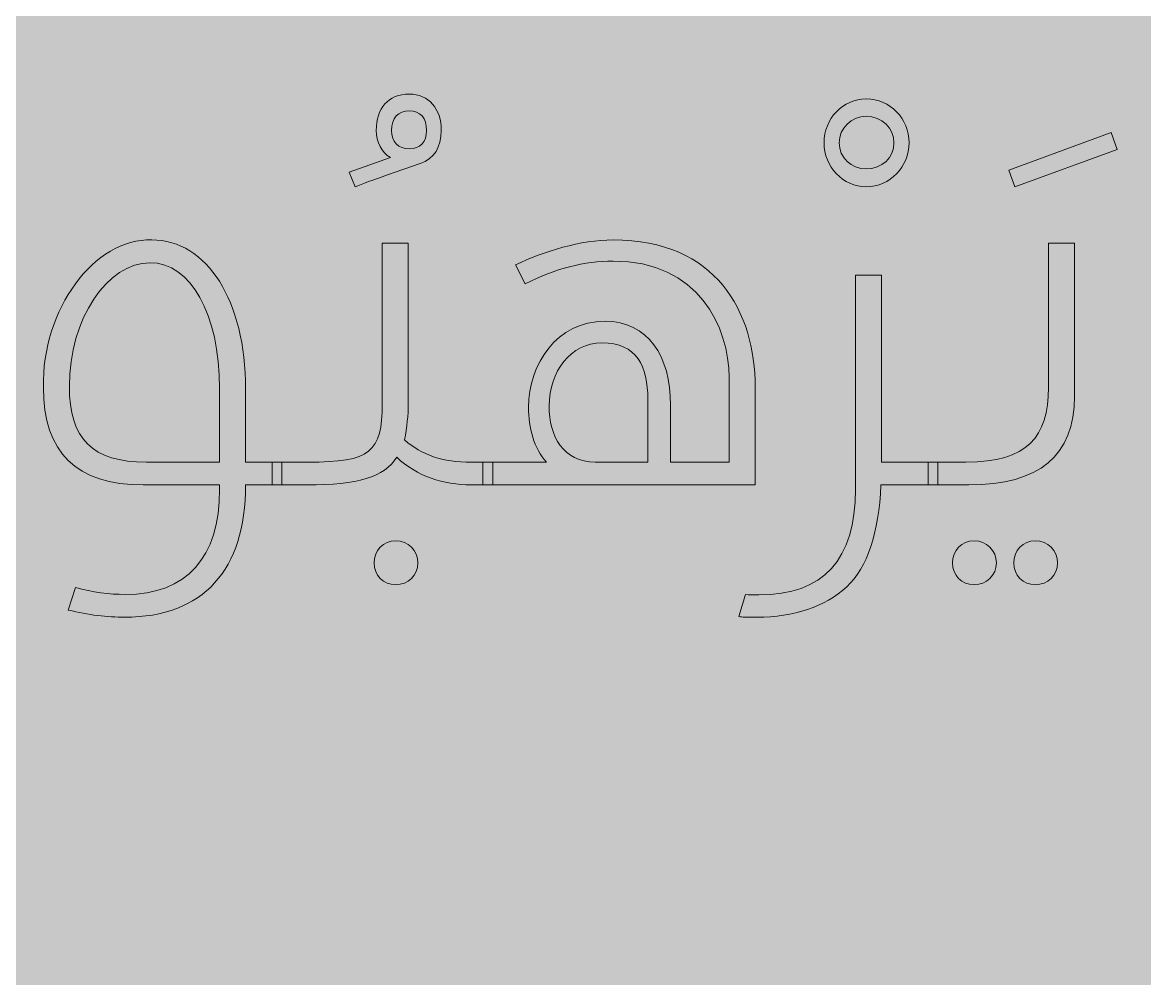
# Model space of a CAD drawing. Header units: inches. Extents: x -1481 to -429, y -1676 to -696.
# Drawn here: x -1419.31 to -1398.57, y -895.38 to -877.7 of the extents above; entities that cross this region are included whole.
import ezdxf

# ---------------------------------------------------------------- set-up
doc = ezdxf.new("R2010")
doc.units = ezdxf.units.IN
doc.header["$MEASUREMENT"] = 0
doc.layers.add('Layer 1', color=7, linetype='Continuous')

# ---------------------------------------------------------------- blocks, each defined once
blk = doc.blocks.new('block 413')
at = {"layer": 'Layer 1', "lineweight": 0}
blk.add_lwpolyline([(-1399.183, -879.737), (-1399.073, -880.048), (-1400.967, -880.739), (-1401.078, -880.429), (-1399.183, -879.737)], dxfattribs=at)
for points, knots in [([(-1412.513, -880.198), (-1412.674, -880.108), (-1412.774, -879.907), (-1412.774, -879.697), (-1412.774, -879.286), (-1412.553, -879.025), (-1412.162, -879.025), (-1411.802, -879.025), (-1411.571, -879.296), (-1411.571, -879.697), (-1411.571, -880.008), (-1411.701, -880.218), (-1411.962, -880.308), (-1411.962, -880.308), (-1412.563, -880.519), (-1412.563, -880.519), (-1412.834, -880.609), (-1413.034, -880.689), (-1413.165, -880.739), (-1413.165, -880.739), (-1413.275, -880.469), (-1413.275, -880.469), (-1413.275, -880.469), (-1412.513, -880.198), (-1412.513, -880.198)], [0, 0, 0, 0, 1, 1, 1, 2, 2, 2, 3, 3, 3, 4, 4, 4, 5, 5, 5, 6, 6, 6, 7, 7, 7, 8, 8, 8, 8]), ([(-1403.714, -879.115), (-1403.273, -879.115), (-1402.922, -879.476), (-1402.922, -879.927), (-1402.922, -880.368), (-1403.273, -880.739), (-1403.714, -880.739), (-1404.145, -880.739), (-1404.495, -880.368), (-1404.495, -879.927), (-1404.495, -879.476), (-1404.145, -879.115), (-1403.714, -879.115)], [0, 0, 0, 0, 1, 1, 1, 2, 2, 2, 3, 3, 3, 4, 4, 4, 4]), ([(-1411.842, -879.697), (-1411.842, -879.466), (-1411.962, -879.336), (-1412.162, -879.336), (-1412.363, -879.336), (-1412.493, -879.466), (-1412.493, -879.697), (-1412.493, -879.907), (-1412.363, -880.038), (-1412.162, -880.038), (-1411.962, -880.038), (-1411.842, -879.907), (-1411.842, -879.697)], [0, 0, 0, 0, 1, 1, 1, 2, 2, 2, 3, 3, 3, 4, 4, 4, 4]), ([(-1403.714, -880.408), (-1403.423, -880.408), (-1403.202, -880.198), (-1403.202, -879.927), (-1403.202, -879.657), (-1403.423, -879.436), (-1403.714, -879.436), (-1403.994, -879.436), (-1404.215, -879.657), (-1404.215, -879.927), (-1404.215, -880.198), (-1403.994, -880.408), (-1403.714, -880.408)], [0, 0, 0, 0, 1, 1, 1, 2, 2, 2, 3, 3, 3, 4, 4, 4, 4]), ([(-1414.518, -886.252), (-1414.518, -886.252), (-1415.189, -886.252), (-1415.189, -886.252), (-1415.189, -887.826), (-1415.971, -888.698), (-1417.424, -888.698), (-1417.745, -888.698), (-1418.096, -888.657), (-1418.467, -888.567), (-1418.467, -888.567), (-1418.336, -888.146), (-1418.336, -888.146), (-1418.016, -888.237), (-1417.705, -888.277), (-1417.414, -888.277), (-1416.282, -888.277), (-1415.67, -887.605), (-1415.67, -886.332), (-1415.67, -886.332), (-1415.67, -886.252), (-1415.67, -886.252), (-1415.67, -886.252), (-1417.083, -886.252), (-1417.083, -886.252), (-1418.316, -886.252), (-1418.928, -885.65), (-1418.928, -884.448), (-1418.958, -883.014), (-1417.986, -881.681), (-1416.923, -881.722), (-1415.901, -881.722), (-1415.189, -882.844), (-1415.189, -884.478), (-1415.189, -884.478), (-1415.189, -885.831), (-1415.189, -885.831), (-1415.189, -885.831), (-1414.518, -885.831), (-1414.518, -885.831), (-1414.518, -885.831), (-1414.518, -886.252), (-1414.518, -886.252)], [0, 0, 0, 0, 1, 1, 1, 2, 2, 2, 3, 3, 3, 4, 4, 4, 5, 5, 5, 6, 6, 6, 7, 7, 7, 8, 8, 8, 9, 9, 9, 10, 10, 10, 11, 11, 11, 12, 12, 12, 13, 13, 13, 14, 14, 14, 14]), ([(-1410.619, -885.831), (-1410.619, -885.831), (-1410.619, -886.252), (-1410.619, -886.252), (-1410.619, -886.252), (-1411.02, -886.252), (-1411.02, -886.252), (-1411.531, -886.252), (-1412.022, -886.091), (-1412.393, -885.741), (-1412.633, -886.112), (-1413.105, -886.252), (-1414.057, -886.252), (-1414.057, -886.252), (-1414.698, -886.252), (-1414.698, -886.252), (-1414.698, -886.252), (-1414.698, -885.831), (-1414.698, -885.831), (-1414.698, -885.831), (-1414.037, -885.831), (-1414.037, -885.831), (-1412.874, -885.831), (-1412.664, -885.65), (-1412.664, -884.748), (-1412.664, -884.748), (-1412.664, -881.781), (-1412.664, -881.781), (-1412.664, -881.781), (-1412.182, -881.781), (-1412.182, -881.781), (-1412.182, -881.781), (-1412.182, -884.738), (-1412.182, -884.738), (-1412.182, -884.959), (-1412.203, -885.189), (-1412.253, -885.42), (-1411.922, -885.701), (-1411.561, -885.831), (-1411.01, -885.831), (-1411.01, -885.831), (-1410.619, -885.831), (-1410.619, -885.831)], [0, 0, 0, 0, 1, 1, 1, 2, 2, 2, 3, 3, 3, 4, 4, 4, 5, 5, 5, 6, 6, 6, 7, 7, 7, 8, 8, 8, 9, 9, 9, 10, 10, 10, 11, 11, 11, 12, 12, 12, 13, 13, 13, 14, 14, 14, 14]), ([(-1409.627, -885.831), (-1409.857, -885.58), (-1409.958, -885.189), (-1409.958, -884.819), (-1409.958, -884.017), (-1409.436, -883.225), (-1408.544, -883.225), (-1407.752, -883.225), (-1407.332, -883.866), (-1407.332, -884.778), (-1407.332, -884.778), (-1407.332, -885.831), (-1407.332, -885.831), (-1407.332, -885.831), (-1406.249, -885.831), (-1406.249, -885.831), (-1406.249, -885.831), (-1406.249, -884.267), (-1406.249, -884.267), (-1406.249, -883.335), (-1406.82, -882.112), (-1408.394, -882.112), (-1408.925, -882.112), (-1409.467, -882.253), (-1410.018, -882.533), (-1410.018, -882.533), (-1410.198, -882.183), (-1410.198, -882.183), (-1409.677, -881.932), (-1408.995, -881.722), (-1408.394, -881.722), (-1406.49, -881.722), (-1405.768, -883.044), (-1405.768, -884.448), (-1405.768, -884.448), (-1405.768, -886.252), (-1405.768, -886.252), (-1405.768, -886.252), (-1410.8, -886.252), (-1410.8, -886.252), (-1410.8, -886.252), (-1410.8, -885.831), (-1410.8, -885.831), (-1410.8, -885.831), (-1409.627, -885.831), (-1409.627, -885.831)], [0, 0, 0, 0, 1, 1, 1, 2, 2, 2, 3, 3, 3, 4, 4, 4, 5, 5, 5, 6, 6, 6, 7, 7, 7, 8, 8, 8, 9, 9, 9, 10, 10, 10, 11, 11, 11, 12, 12, 12, 13, 13, 13, 14, 14, 14, 15, 15, 15, 15]), ([(-1402.571, -885.831), (-1402.571, -885.831), (-1401.87, -885.831), (-1401.87, -885.831), (-1400.737, -885.831), (-1400.346, -885.37), (-1400.346, -884.448), (-1400.346, -884.448), (-1400.346, -881.781), (-1400.346, -881.781), (-1400.346, -881.781), (-1399.865, -881.781), (-1399.865, -881.781), (-1399.865, -881.781), (-1399.865, -884.618), (-1399.865, -884.618), (-1399.865, -885.711), (-1400.516, -886.252), (-1401.819, -886.252), (-1401.819, -886.252), (-1402.571, -886.252), (-1402.571, -886.252), (-1402.571, -886.252), (-1402.571, -885.831), (-1402.571, -885.831)], [0, 0, 0, 0, 1, 1, 1, 2, 2, 2, 3, 3, 3, 4, 4, 4, 5, 5, 5, 6, 6, 6, 7, 7, 7, 8, 8, 8, 8]), ([(-1415.67, -885.831), (-1415.67, -885.831), (-1415.67, -884.468), (-1415.67, -884.468), (-1415.67, -883.084), (-1416.211, -882.143), (-1416.953, -882.143), (-1417.745, -882.143), (-1418.447, -883.185), (-1418.447, -884.428), (-1418.447, -885.4), (-1418.026, -885.831), (-1417.023, -885.831), (-1417.023, -885.831), (-1415.67, -885.831), (-1415.67, -885.831)], [0, 0, 0, 0, 1, 1, 1, 2, 2, 2, 3, 3, 3, 4, 4, 4, 5, 5, 5, 5]), ([(-1405.949, -888.277), (-1405.889, -888.287), (-1405.808, -888.287), (-1405.698, -888.287), (-1404.505, -888.287), (-1403.914, -887.635), (-1403.914, -886.332), (-1403.914, -886.332), (-1403.914, -882.373), (-1403.914, -882.373), (-1403.914, -882.373), (-1403.433, -882.373), (-1403.433, -882.373), (-1403.433, -882.373), (-1403.433, -885.831), (-1403.433, -885.831), (-1403.433, -885.831), (-1402.391, -885.831), (-1402.391, -885.831), (-1402.391, -885.831), (-1402.391, -886.252), (-1402.391, -886.252), (-1402.391, -886.252), (-1403.443, -886.252), (-1403.443, -886.252), (-1403.483, -887.144), (-1403.694, -887.775), (-1404.074, -888.136), (-1404.485, -888.507), (-1405.047, -888.698), (-1405.738, -888.698), (-1405.909, -888.698), (-1406.019, -888.698), (-1406.069, -888.688), (-1406.069, -888.688), (-1405.949, -888.277), (-1405.949, -888.277)], [0, 0, 0, 0, 1, 1, 1, 2, 2, 2, 3, 3, 3, 4, 4, 4, 5, 5, 5, 6, 6, 6, 7, 7, 7, 8, 8, 8, 9, 9, 9, 10, 10, 10, 11, 11, 11, 12, 12, 12, 12]), ([(-1408.725, -885.831), (-1408.725, -885.831), (-1407.752, -885.831), (-1407.752, -885.831), (-1407.752, -885.831), (-1407.752, -884.668), (-1407.752, -884.668), (-1407.752, -884.057), (-1407.953, -883.626), (-1408.604, -883.626), (-1409.176, -883.626), (-1409.577, -884.157), (-1409.577, -884.788), (-1409.577, -885.36), (-1409.316, -885.821), (-1408.725, -885.831)], [0, 0, 0, 0, 1, 1, 1, 2, 2, 2, 3, 3, 3, 4, 4, 4, 5, 5, 5, 5]), ([(-1412.002, -887.695), (-1412.002, -887.926), (-1412.182, -888.096), (-1412.413, -888.096), (-1412.644, -888.096), (-1412.814, -887.926), (-1412.814, -887.695), (-1412.814, -887.465), (-1412.644, -887.284), (-1412.413, -887.284), (-1412.182, -887.284), (-1412.002, -887.465), (-1412.002, -887.695)], [0, 0, 0, 0, 1, 1, 1, 2, 2, 2, 3, 3, 3, 4, 4, 4, 4]), ([(-1401.719, -887.284), (-1401.489, -887.284), (-1401.308, -887.465), (-1401.308, -887.695), (-1401.308, -887.926), (-1401.489, -888.096), (-1401.719, -888.096), (-1401.95, -888.096), (-1402.12, -887.926), (-1402.12, -887.695), (-1402.12, -887.465), (-1401.95, -887.284), (-1401.719, -887.284)], [0, 0, 0, 0, 1, 1, 1, 2, 2, 2, 3, 3, 3, 4, 4, 4, 4]), ([(-1400.587, -887.284), (-1400.356, -887.284), (-1400.176, -887.465), (-1400.176, -887.695), (-1400.176, -887.926), (-1400.356, -888.096), (-1400.587, -888.096), (-1400.817, -888.096), (-1400.988, -887.926), (-1400.988, -887.695), (-1400.988, -887.465), (-1400.817, -887.284), (-1400.587, -887.284)], [0, 0, 0, 0, 1, 1, 1, 2, 2, 2, 3, 3, 3, 4, 4, 4, 4])]:
    blk.add_open_spline(points, degree=3, knots=knots, dxfattribs=at)
blk = doc.blocks.new('block 412')
at = {"layer": 'Layer 1'}
blk.add_blockref('block 413', (0, 0), dxfattribs=at)

msp = doc.modelspace()

# ---------------------------------------------------------------- hatches: boundary and pattern name
at = {"layer": 'Layer 1', "true_color": 0x006738}
h = msp.add_hatch(color=116, dxfattribs=at)
h.dxf.hatch_style = 2
h.paths.add_polyline_path([(-1241.324, -985.727), (-1481.324, -985.727), (-1481.324, -695.727), (-1241.324, -695.727)])

# ---------------------------------------------------------------- block references
at = {"layer": 'Layer 1'}
msp.add_blockref('block 412', (0, 0), dxfattribs=at)

doc.saveas('drawing.dxf')
